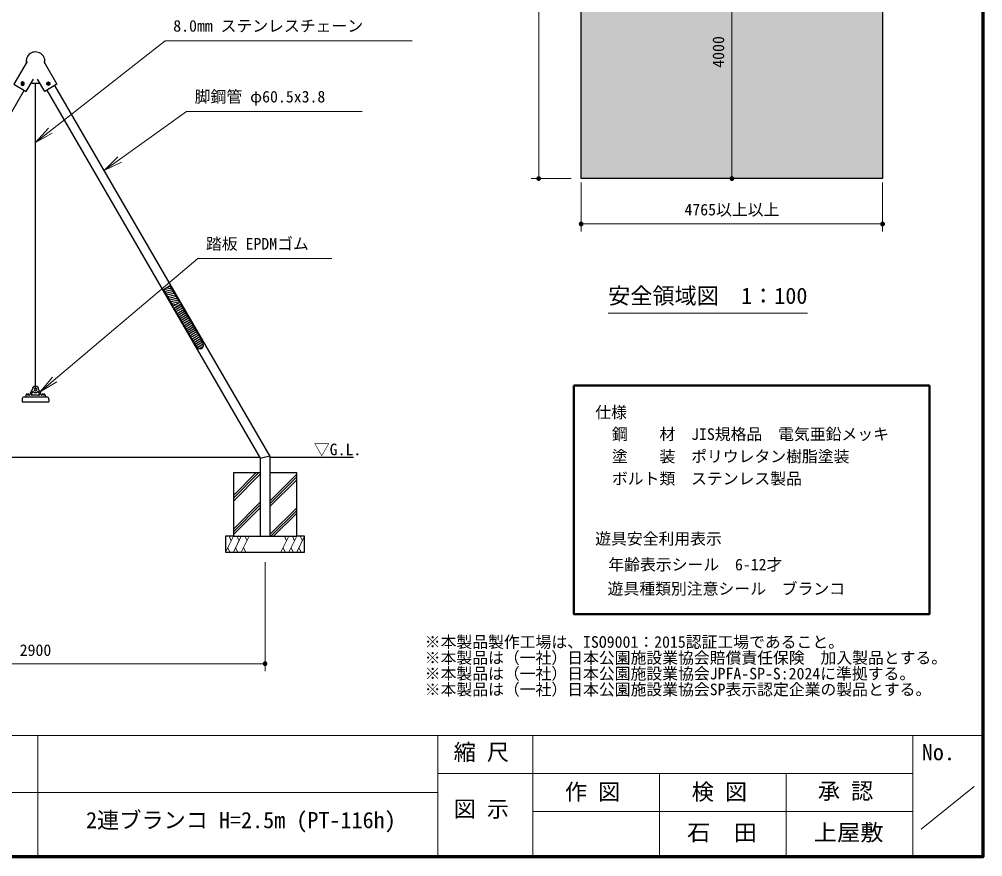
# Model space of a CAD drawing. Units: millimetres at full size, sheet at 1:40, with parts at other scales. Extents: x 600 to 16200, y 600 to 11280.
# Drawn here: x 10115 to 16200, y 600 to 5890 of the extents above; entities that cross this region are included whole.
import ezdxf
from ezdxf.enums import TextEntityAlignment as Align

# ---------------------------------------------------------------- set-up
doc = ezdxf.new("R2010")
doc.units = ezdxf.units.MM
doc.header["$LTSCALE"] = 40
doc.layers.add('D-BGD-TXT', color=7, linetype='Continuous')
for name, color, linetype, lineweight in [('D-STR', 1, 'Continuous', 13), ('D-STR-DIM\u3000寸法線、寸法値', 7, 'Continuous', 13), ('D-STR-HTXT\u3000旗上げ', 7, 'Continuous', 13), ('D-STR-TXT\u3000文字列', 7, 'Continuous', 13), ('D-STR\u3000構造物外形線', 1, 'Continuous', 25), ('D-TTL', 7, 'Continuous', 70), ('D-TTL-FRAM', 7, 'Continuous', 13), ('D-TTL-FRAM\u3000タイトル枠、凡例図枠', 2, 'Continuous', 50), ('D-TTL-TXT', 7, 'Continuous', 13)]:
    doc.layers.add(name, color=color, linetype=linetype, lineweight=lineweight)
doc.styles.add('ＭＳ ゴシック', font='')
doc.styles.get('ＭＳ ゴシック').set_extended_font_data('MS Gothic')

# ---------------------------------------------------------------- blocks, each defined once
blk = doc.blocks.new('filled_dot')
at = {"color": 0, "linetype": 'Continuous', "lineweight": -2, "const_width": 1.25}
blk.add_lwpolyline([(-0.625, 0, 1), (0.625, 0, 1)], format="xyb", close=True, dxfattribs=at)
blk = doc.blocks.new('open_arrow')
at = {"color": 0, "linetype": 'Continuous', "lineweight": -2}
blk.add_lwpolyline([(7.5, 1.25), (0, 0), (7.5, -1.25)], dxfattribs=at)

msp = doc.modelspace()

# ---------------------------------------------------------------- hatches: boundary and pattern name
at = {"layer": 'D-STR\u3000構造物外形線'}
msp.add_hatch(color=256, dxfattribs=at).paths.add_polyline_path([(13663.71, 8083.28), (13663.71, 4883.28), (15567.81, 4883.28), (15567.81, 8083.28)])

# ---------------------------------------------------------------- linework, layer by layer
at = {"layer": 'D-STR'}
for p, q in [((11417.19, 2523.8), (11467.19, 2623.8)), ((11453.41, 2596.23), (11439.62, 2623.8)), ((11467.19, 2523.8), (11517.19, 2623.8)), ((11503.41, 2596.23), (11489.62, 2623.8)), ((11517.19, 2523.8), (11567.19, 2623.8)), ((11553.41, 2596.23), (11539.62, 2623.8)), ((11767.19, 2523.8), (11817.19, 2623.8)), ((11803.41, 2596.23), (11789.62, 2623.8)), ((11817.19, 2523.8), (11867.19, 2623.8)), ((11853.41, 2596.23), (11839.62, 2623.8)), ((11867.19, 2523.8), (11917.19, 2623.8)), ((11903.41, 2596.23), (11889.62, 2623.8)), ((11444.77, 2523.8), (11430.98, 2551.38)), ((11494.77, 2523.8), (11480.98, 2551.38)), ((11544.77, 2523.8), (11530.98, 2551.38)), ((11794.77, 2523.8), (11780.98, 2551.38)), ((11844.77, 2523.8), (11830.98, 2551.38)), ((11894.77, 2523.8), (11880.98, 2551.38))]:
    msp.add_line(p, q, dxfattribs=at)
at = {"layer": 'D-STR-DIM\u3000寸法線、寸法値'}
for p, q in [((13395.43, 8083.28), (13395.43, 4883.28)), ((14615.71, 6483.28), (14615.71, 4883.28)), ((13599.71, 4883.28), (13347.43, 4883.28)), ((13663.61, 4859.28), (13663.61, 4548.67)), ((15567.81, 4859.28), (15567.81, 4548.67)), ((13663.61, 4596.67), (15567.81, 4596.67)), ((11667.19, 2459.8), (11667.19, 1771.43)), ((8767.19, 1819.43), (11667.19, 1819.43))]:
    msp.add_line(p, q, dxfattribs=at)
at = {"layer": 'D-STR-HTXT\u3000旗上げ'}
for points in [[(10216.27, 5112.37), (11035.83, 5753.92), (11051.83, 5753.92), (12597.03, 5753.92), (11824.43, 5753.92)], [(10651.88, 4934.1), (11171.47, 5306.71), (11187.47, 5306.71), (12279.77, 5306.71), (11733.62, 5306.71)], [(10246.75, 3536.48), (11242.47, 4377.6), (11258.47, 4377.6), (12089.17, 4377.6), (11673.82, 4377.6)]]:
    msp.add_lwpolyline(points, dxfattribs=at)
at = {"layer": 'D-STR-TXT\u3000文字列'}
msp.add_line((13833.95, 4033.31), (15093.95, 4033.31), dxfattribs=at)
at = {"layer": 'D-STR\u3000構造物外形線'}
for p, q in [((10126.03, 5488.47), (10125.69, 5477.52)), ((10125.69, 5477.52), (10135.05, 5471.76)), ((10135.71, 5493.65), (10126.03, 5488.47)), ((10126.23, 5485.46), (10126.08, 5480.51)), ((10126.08, 5480.51), (10128.43, 5476.16)), ((10128.84, 5489.58), (10126.23, 5485.46)), ((10133.18, 5491.93), (10128.84, 5489.58)), ((10129.66, 5484.46), (10129.38, 5482.89)), ((10129.38, 5482.89), (10129.56, 5481.31)), ((10129.56, 5481.31), (10130.12, 5479.86)), ((10130.3, 5485.86), (10129.66, 5484.46)), ((10130.12, 5479.86), (10130.98, 5478.56)), ((10131.24, 5487.03), (10130.3, 5485.86)), ((10130.93, 5484.27), (10130.66, 5482.85)), ((10130.66, 5482.85), (10130.84, 5481.34)), ((10130.84, 5481.34), (10131.47, 5480.05)), ((10131.64, 5485.6), (10130.93, 5484.27)), ((10130.98, 5478.56), (10132.22, 5477.62)), ((10132.54, 5487.97), (10131.24, 5487.03)), ((10131.47, 5480.05), (10132.49, 5478.97)), ((10132.72, 5486.61), (10131.64, 5485.6)), ((10132.22, 5477.62), (10133.63, 5476.98)), ((10132.49, 5478.97), (10133.74, 5478.25)), ((10133.98, 5488.53), (10132.54, 5487.97)), ((10134.02, 5487.25), (10132.72, 5486.61)), ((10138.13, 5491.78), (10133.18, 5491.93)), ((10133.63, 5476.98), (10135.2, 5476.71)), ((10133.74, 5478.25), (10135.24, 5477.98)), ((10135.56, 5488.7), (10133.98, 5488.53)), ((10135.52, 5487.43), (10134.02, 5487.25)), ((10135.05, 5471.76), (10144.66, 5476.95)), ((10135.2, 5476.71), (10136.78, 5476.89)), ((10135.24, 5477.98), (10136.67, 5478.16)), ((10136.94, 5487.16), (10135.52, 5487.43)), ((10137.13, 5488.43), (10135.56, 5488.7)), ((10144.99, 5487.89), (10135.71, 5493.65)), ((10136.67, 5478.16), (10138.04, 5478.8)), ((10136.78, 5476.89), (10138.22, 5477.44)), ((10138.27, 5486.44), (10136.94, 5487.16)), ((10138.54, 5487.79), (10137.13, 5488.43)), ((10138.04, 5478.8), (10139.12, 5479.82)), ((10142.26, 5489.17), (10138.13, 5491.78)), ((10138.22, 5477.44), (10139.45, 5478.31)), ((10139.29, 5485.36), (10138.27, 5486.44)), ((10139.71, 5486.78), (10138.54, 5487.79)), ((10139.12, 5479.82), (10139.83, 5481.07)), ((10139.92, 5483.99), (10139.29, 5485.36)), ((10139.45, 5478.31), (10140.46, 5479.55)), ((10140.64, 5485.55), (10139.71, 5486.78)), ((10139.83, 5481.07), (10140.1, 5482.56)), ((10140.1, 5482.56), (10139.92, 5483.99)), ((10140.46, 5479.55), (10141.1, 5480.96)), ((10141.2, 5484.1), (10140.64, 5485.55)), ((10141.1, 5480.96), (10141.38, 5482.52)), ((10141.38, 5482.52), (10141.2, 5484.1)), ((10141.85, 5475.76), (10144.45, 5479.95)), ((10144.6, 5484.9), (10142.26, 5489.17)), ((10144.45, 5479.95), (10144.6, 5484.9)), ((10144.66, 5476.95), (10144.99, 5487.89)), ((10193.68, 5485.55), (10240.71, 5485.55)), ((10217.19, 3551.8), (10217.19, 5485.55)), ((10289.39, 5487.89), (10298.67, 5493.65)), ((10289.73, 5476.95), (10289.39, 5487.89)), ((10299.34, 5471.76), (10289.73, 5476.95)), ((10289.78, 5484.9), (10292.13, 5489.17)), ((10289.93, 5479.95), (10289.78, 5484.9)), ((10292.54, 5475.76), (10289.93, 5479.95)), ((10292.13, 5489.17), (10296.25, 5491.78)), ((10293.01, 5482.52), (10293.18, 5484.1)), ((10293.28, 5480.96), (10293.01, 5482.52)), ((10293.18, 5484.1), (10293.74, 5485.55)), ((10293.92, 5479.55), (10293.28, 5480.96)), ((10293.74, 5485.55), (10294.68, 5486.78)), ((10294.94, 5478.31), (10293.92, 5479.55)), ((10294.28, 5482.56), (10294.46, 5483.99)), ((10294.55, 5481.07), (10294.28, 5482.56)), ((10294.46, 5483.99), (10295.1, 5485.36)), ((10295.27, 5479.82), (10294.55, 5481.07)), ((10294.68, 5486.78), (10295.85, 5487.79)), ((10296.16, 5477.44), (10294.94, 5478.31)), ((10295.1, 5485.36), (10296.11, 5486.44)), ((10296.35, 5478.8), (10295.27, 5479.82)), ((10295.85, 5487.79), (10297.26, 5488.43)), ((10296.11, 5486.44), (10297.44, 5487.16)), ((10297.61, 5476.89), (10296.16, 5477.44)), ((10296.25, 5491.78), (10301.2, 5491.93)), ((10297.72, 5478.16), (10296.35, 5478.8)), ((10297.26, 5488.43), (10298.82, 5488.7)), ((10297.44, 5487.16), (10298.86, 5487.43)), ((10299.19, 5476.71), (10297.61, 5476.89)), ((10299.15, 5477.98), (10297.72, 5478.16)), ((10298.67, 5493.65), (10308.36, 5488.47)), ((10298.82, 5488.7), (10300.4, 5488.53)), ((10298.86, 5487.43), (10300.37, 5487.25)), ((10300.64, 5478.25), (10299.15, 5477.98)), ((10300.76, 5476.98), (10299.19, 5476.71)), ((10308.69, 5477.52), (10299.34, 5471.76)), ((10300.37, 5487.25), (10301.66, 5486.61)), ((10300.4, 5488.53), (10301.85, 5487.97)), ((10301.9, 5478.97), (10300.64, 5478.25)), ((10302.16, 5477.62), (10300.76, 5476.98)), ((10301.2, 5491.93), (10305.55, 5489.58)), ((10301.66, 5486.61), (10302.74, 5485.6)), ((10301.85, 5487.97), (10303.15, 5487.03)), ((10302.91, 5480.05), (10301.9, 5478.97)), ((10303.41, 5478.56), (10302.16, 5477.62)), ((10302.74, 5485.6), (10303.46, 5484.27)), ((10303.55, 5481.34), (10302.91, 5480.05)), ((10303.15, 5487.03), (10304.09, 5485.86)), ((10304.27, 5479.86), (10303.41, 5478.56)), ((10303.46, 5484.27), (10303.73, 5482.85)), ((10303.73, 5482.85), (10303.55, 5481.34)), ((10304.09, 5485.86), (10304.73, 5484.46)), ((10304.83, 5481.31), (10304.27, 5479.86)), ((10304.73, 5484.46), (10305, 5482.89)), ((10305, 5482.89), (10304.83, 5481.31)), ((10305.55, 5489.58), (10308.15, 5485.46)), ((10308.3, 5480.51), (10305.96, 5476.16)), ((10308.15, 5485.46), (10308.3, 5480.51)), ((10308.36, 5488.47), (10308.69, 5477.52)), ((10146.28, 5441.7), (8796.78, 3115.64)), ((10128.43, 5476.16), (10132.63, 5473.56)), ((10132.63, 5473.56), (10137.57, 5473.41)), ((10137.57, 5473.41), (10141.85, 5475.76)), ((10288.11, 5441.7), (11636.28, 3117.31)), ((10296.81, 5473.41), (10292.54, 5475.76)), ((10301.76, 5473.56), (10296.81, 5473.41)), ((10305.96, 5476.16), (10301.76, 5473.56)), ((11696.78, 3132.59), (10340.01, 5471.81)), ((11064.01, 4203.32), (11029.41, 4183.25)), ((11072.62, 4198.43), (11060.93, 4201.54)), ((11126.03, 4106.35), (11070.84, 4201.5)), ((11027.59, 4176.41), (11082.78, 4081.26)), ((11090.36, 4167.85), (11030.35, 4183.8)), ((11090.19, 4154.96), (11030.89, 4170.72)), ((11074.9, 4146.09), (11039.76, 4155.43)), ((11081.49, 4183.14), (11045.64, 4192.67)), ((11059.61, 4137.22), (11048.63, 4140.14)), ((11108.1, 4137.26), (11074.9, 4146.09)), ((11099.23, 4152.55), (11090.19, 4154.96)), ((11125.84, 4106.68), (11057.5, 4124.84)), ((11116.97, 4121.97), (11059.61, 4137.22)), ((11117.9, 4095.85), (11066.37, 4109.55)), ((11102.61, 4086.98), (11075.24, 4094.26)), ((11089.61, 4079.45), (11124.21, 4099.51)), ((11092.57, 4064.54), (11134.26, 4089.53)), ((11098.84, 4053.72), (11140.53, 4078.72)), ((11105.12, 4042.91), (11146.8, 4067.9)), ((11111.39, 4032.1), (11153.08, 4057.09)), ((11117.66, 4021.28), (11159.35, 4046.27)), ((11123.93, 4010.47), (11165.62, 4035.46)), ((11130.2, 3999.65), (11171.89, 4024.65)), ((11136.48, 3988.84), (11178.16, 4013.83)), ((11142.75, 3978.03), (11184.44, 4003.02)), ((11149.02, 3967.21), (11190.71, 3992.2)), ((11155.29, 3956.4), (11196.98, 3981.39)), ((11161.57, 3945.58), (11194.06, 3965.07)), ((11189.77, 3947.92), (11209.53, 3959.76)), ((11194.06, 3965.07), (11203.25, 3970.58)), ((11167.84, 3934.77), (11189.77, 3947.92)), ((11174.11, 3923.96), (11185.48, 3930.77)), ((11180.38, 3913.14), (11181.18, 3913.62)), ((11181.18, 3913.62), (11222.07, 3938.14)), ((11185.48, 3930.77), (11215.8, 3948.95)), ((11186.65, 3902.33), (11228.34, 3927.32)), ((11194.04, 3892.18), (11234.61, 3916.51)), ((11211.19, 3887.89), (11240.89, 3905.69)), ((11228.33, 3883.59), (11247.16, 3894.88)), ((11192.93, 3891.51), (11194.04, 3892.18)), ((11199.2, 3880.7), (11211.19, 3887.89)), ((11205.47, 3869.89), (11228.33, 3883.59)), ((11211.74, 3859.07), (11245.48, 3879.3)), ((11218.02, 3848.26), (11259.7, 3873.25)), ((11224.29, 3837.44), (11265.98, 3862.44)), ((11230.82, 3826.79), (11272.04, 3851.5)), ((11239.27, 3817.28), (11276.25, 3839.45)), ((11245.48, 3879.3), (11253.43, 3884.07)), ((11250.9, 3809.68), (11277.28, 3825.49)), ((10132.19, 3487.3), (10132.19, 3473.8)), ((10132.19, 3473.8), (10302.19, 3473.8)), ((10144.59, 3505.8), (10289.79, 3505.8)), ((10156.19, 3515.8), (10156.19, 3505.8)), ((10156.19, 3515.8), (10156.19, 3505.8)), ((10156.19, 3515.8), (10156.19, 3505.8)), ((10177.19, 3516.8), (10157.19, 3516.8)), ((10158.44, 3517.93), (10158.44, 3516.8)), ((10162.19, 3516.8), (10158.44, 3516.8)), ((10167.19, 3516.8), (10162.19, 3516.8)), ((10167.19, 3522.3), (10162.82, 3522.3)), ((10163.73, 3519.18), (10163.73, 3522.3)), ((10163.73, 3519.18), (10167.19, 3517.18)), ((10167.19, 3519.18), (10163.73, 3519.18)), ((10164.42, 3519.18), (10164.42, 3522.3)), ((10164.77, 3519.18), (10164.77, 3522.3)), ((10165.46, 3519.18), (10165.46, 3522.3)), ((10166.85, 3519.18), (10166.85, 3522.3)), ((10167.19, 3522.3), (10171.57, 3522.3)), ((10170.66, 3519.18), (10167.19, 3517.18)), ((10167.19, 3519.18), (10170.66, 3519.18)), ((10167.19, 3516.8), (10172.19, 3516.8)), ((10167.54, 3519.18), (10167.54, 3522.3)), ((10168.93, 3519.18), (10168.93, 3522.3)), ((10169.62, 3519.18), (10169.62, 3522.3)), ((10169.96, 3519.18), (10169.96, 3522.3)), ((10170.66, 3519.18), (10170.66, 3522.3)), ((10172.19, 3516.8), (10175.94, 3516.8)), ((10175.94, 3517.93), (10175.94, 3516.8)), ((10180.23, 3514.8), (10179.19, 3514.8)), ((10239.22, 3514.8), (10194.94, 3514.8)), ((10254.15, 3514.8), (10255.19, 3514.8)), ((10277.19, 3516.8), (10257.19, 3516.8)), ((10258.44, 3517.93), (10258.44, 3516.8)), ((10262.19, 3516.8), (10258.44, 3516.8)), ((10267.19, 3516.8), (10262.19, 3516.8)), ((10267.19, 3522.3), (10262.82, 3522.3)), ((10263.73, 3519.18), (10263.73, 3522.3)), ((10263.73, 3519.18), (10267.19, 3517.18)), ((10267.19, 3519.18), (10263.73, 3519.18)), ((10264.42, 3519.18), (10264.42, 3522.3)), ((10264.77, 3519.18), (10264.77, 3522.3)), ((10265.46, 3519.18), (10265.46, 3522.3)), ((10266.85, 3519.18), (10266.85, 3522.3)), ((10267.19, 3522.3), (10271.57, 3522.3)), ((10270.66, 3519.18), (10267.19, 3517.18)), ((10267.19, 3519.18), (10270.66, 3519.18)), ((10267.19, 3516.8), (10272.19, 3516.8)), ((10267.54, 3519.18), (10267.54, 3522.3)), ((10268.93, 3519.18), (10268.93, 3522.3)), ((10269.62, 3519.18), (10269.62, 3522.3)), ((10269.96, 3519.18), (10269.96, 3522.3)), ((10270.66, 3519.18), (10270.66, 3522.3)), ((10272.19, 3516.8), (10275.94, 3516.8)), ((10275.94, 3517.93), (10275.94, 3516.8)), ((10278.19, 3515.8), (10278.19, 3505.8)), ((10302.19, 3487.3), (10302.19, 3473.8)), ((8801.51, 3123.8), (11632.51, 3123.8)), ((11636.28, 3117.31), (11696.78, 3132.59)), ((11636.28, 3117.31), (11636.28, 2623.8)), ((11696.78, 3132.59), (11696.78, 2623.8)), ((11696.78, 3123.8), (12225.05, 3123.8)), ((11466.78, 2881.97), (11608.61, 3023.8)), ((11466.78, 2864.3), (11626.29, 3023.8)), ((11466.78, 2846.62), (11636.28, 3016.11)), ((11696.78, 2846.8), (11866.78, 3016.81)), ((11696.78, 2829.12), (11866.78, 2999.13)), ((11696.78, 2811.45), (11866.78, 2981.45)), ((11466.78, 2669.84), (11636.28, 2839.33)), ((11466.78, 2652.16), (11636.28, 2821.66)), ((11466.78, 2634.49), (11636.28, 2803.98)), ((11696.78, 2634.67), (11866.78, 2804.68)), ((11703.59, 2623.8), (11866.78, 2787)), ((11721.27, 2623.8), (11866.78, 2769.32)), ((11466.78, 2623.8), (11866.78, 2623.8))]:
    msp.add_line(p, q, dxfattribs=at)
msp.add_lwpolyline([(13663.61, 8083.28), (15567.81, 8083.28), (15567.81, 4883.28), (13663.61, 4883.28)], close=True, dxfattribs=at)
for points in [[(10165.2, 5623.8), (10081.4, 5479.33), (10159.25, 5434.18), (10204.28, 5511.81)], [(10269.19, 5623.8), (10352.98, 5479.33), (10275.13, 5434.18), (10230.1, 5511.81)], [(11227.4, 3832.08), (11091.91, 4065.67), (11133.97, 4090.03), (11269.44, 3856.46)], [(11636.28, 3023.8), (11467.19, 3023.8), (11467.19, 2623.8), (11417.19, 2623.8), (11417.19, 2523.8), (11917.19, 2523.8), (11917.19, 2623.8), (11867.19, 2623.8), (11867.19, 3023.8), (11696.78, 3023.8)]]:
    msp.add_lwpolyline(points, dxfattribs=at)
for centre, radius, start, end in [((10217.19, 5623.8), 59.63, 347.77016, 190.91836), ((11066.52, 4198.99), 5, 30.11417, 120.11417), ((11031.91, 4178.92), 5, 120.11417, 210.11417), ((11087.1, 4083.77), 5, 210.11417, 300.11417), ((11121.7, 4103.84), 5, 300.11417, 30.11417), ((10221.45, 3517.06), 39, 133.3332, 166.93793), ((10221.45, 3517.06), 30.25, 140.2535, 166.93793), ((10189.2, 3551.25), 8, 313.3332, 1.13227), ((10217.19, 3551.8), 20, 90, 181.13227), ((10201.27, 3533.85), 4, 48.43143, 140.2535), ((10217.19, 3551.8), 20, 228.43143, 311.56857), ((10217.19, 3551.8), 8, 90, 86.13677), ((10217.19, 3551.8), 20, 358.86773, 90), ((10233.12, 3533.85), 4, 39.7465, 131.56857), ((10212.93, 3517.06), 30.25, 13.06207, 39.7465), ((10245.19, 3551.25), 8, 178.86773, 226.6668), ((10212.93, 3517.06), 39, 13.06207, 46.6668), ((10152.19, 3487.3), 20, 112.32144, 180), ((10157.19, 3515.8), 1, 90, 180), ((10162.82, 3517.93), 4.38, 90, 180), ((10171.57, 3517.93), 4.38, 0, 90), ((10177.19, 3515.8), 1, 0, 90), ((10179.19, 3515.8), 1, 180, 270), ((10180.23, 3516.8), 2, 270, 357.75253), ((10231.19, 3514.8), 49, 166.93793, 177.75253), ((10195.16, 3518.8), 4, 173.66481, 270), ((10231.19, 3514.8), 40.25, 166.93793, 173.66481), ((10239.22, 3518.8), 4, 270, 6.33519), ((10203.19, 3514.8), 40.25, 6.33519, 13.06207), ((10203.19, 3514.8), 49, 2.24747, 13.06207), ((10254.15, 3516.8), 2, 182.24747, 270), ((10255.19, 3515.8), 1, 270, 0), ((10257.19, 3515.8), 1, 90, 180), ((10262.82, 3517.93), 4.38, 90, 180), ((10271.57, 3517.93), 4.38, 0, 90), ((10277.19, 3515.8), 1, 0, 90), ((10282.19, 3487.3), 20, 0, 67.67856)]:
    msp.add_arc(centre, radius, start, end, dxfattribs=at)
msp.add_ellipse((11248.42, 3844.27), major_axis=(20.05, -34.58), ratio=0.607949, start_param=4.712389, end_param=7.8539816, dxfattribs=at)
at = {"layer": 'D-TTL'}
msp.add_lwpolyline([(600, 600), (600, 11280), (16200, 11280), (16200, 600)], close=True, dxfattribs=at)
at = {"layer": 'D-TTL-FRAM'}
for p, q in [((600, 1364.88), (16200, 1364.88)), ((12758.45, 1364.88), (12758.45, 600)), ((13358.45, 1364.88), (13358.45, 600)), ((15758.45, 1364.88), (15758.45, 600)), ((13358.45, 1124.88), (12758.45, 1124.88)), ((13358.45, 1124.88), (15758.45, 1124.88)), ((14158.45, 600), (14158.45, 1124.88)), ((14958.45, 1124.88), (14958.45, 600)), ((15810.65, 773.88), (16146.65, 1042.68)), ((12758.45, 1004.88), (9358.45, 1004.88)), ((15758.45, 884.88), (13358.45, 884.88))]:
    msp.add_line(p, q, dxfattribs=at)
at = {"layer": 'D-TTL-FRAM\u3000タイトル枠、凡例図枠'}
msp.add_lwpolyline([(13617.98, 3575.62), (15862.97, 3575.62), (15862.97, 2131.28), (13617.98, 2131.28)], close=True, dxfattribs=at)
at = {"layer": 'D-TTL-TXT'}
msp.add_line((10231.92, 600), (10231.92, 1364.88), dxfattribs=at)

# ---------------------------------------------------------------- block references
at = {"layer": 'D-STR-DIM\u3000寸法線、寸法値', "xscale": 12, "yscale": 12}
for p, rotation in [((13395.43, 4883.28), 90), ((14615.71, 4883.28), 90), ((15567.81, 4596.67), 180), ((11667.19, 1819.43), 180)]:
    msp.add_blockref('filled_dot', p, dxfattribs=dict(at, rotation=rotation))
msp.add_blockref('filled_dot', (13663.61, 4596.67), dxfattribs=at)
at = {"layer": 'D-STR-HTXT\u3000旗上げ', "xscale": 16, "yscale": 16}
for p, rotation in [((10216.27, 5112.37), 38.1), ((10651.88, 4934.1), 35.6), ((10246.75, 3536.48), 40.2)]:
    msp.add_blockref('open_arrow', p, dxfattribs=dict(at, rotation=rotation))

# ---------------------------------------------------------------- texts
at = {"layer": 'D-BGD-TXT', "style": 'ＭＳ ゴシック', "width": 1.05}
for s, p in [('石\u3000田', (14332.58, 670.91)), ('上屋敷', (15132.58, 670.91))]:
    msp.add_text(s, height=102.6, dxfattribs=at).set_placement(p, align=Align.BOTTOM_LEFT)
at = {"layer": 'D-STR-DIM\u3000寸法線、寸法値', "style": 'ＭＳ ゴシック'}
msp.add_text('4000', height=73.31, rotation=90, dxfattribs=at).set_placement((14530.2, 5683.28), align=Align.MIDDLE_CENTER)
for s, p in [('4765以上以上', (14615.71, 4687.26)), ('2900', (10217.19, 1904.94))]:
    msp.add_text(s, height=73.31, dxfattribs=at).set_placement(p, align=Align.MIDDLE_CENTER)
at = {"layer": 'D-STR-HTXT\u3000旗上げ', "style": 'ＭＳ ゴシック'}
for s, p in [('8.0mm ステンレスチェーン', (11087.34, 5789.43)), ('脚鋼管 φ60.5x3.8', (11222.98, 5342.22)), ('踏板 EPDMゴム', (11293.98, 4413.11))]:
    msp.add_text(s, height=73.31, dxfattribs=at).set_placement(p, align=Align.BOTTOM_LEFT)
at = {"layer": 'D-STR-TXT\u3000文字列', "style": 'ＭＳ ゴシック'}
for s, height, p in [('安全領域図\u30001：100', 102.6, (13833.95, 4061.31)), ('仕様', 73.31, (13752.55, 3348.55)), ('\u3000鋼\u3000\u3000材\u3000JIS規格品\u3000電気亜鉛メッキ', 73.31, (13758.13, 3210.85)), ('▽G.L.', 73.31, (11975.4, 3114.05)), ('\u3000塗\u3000\u3000装\u3000ポリウレタン樹脂塗装', 73.31, (13758.13, 3070)), ('\u3000ボルト類\u3000ステンレス製品', 73.31, (13758.13, 2929.77)), ('遊具安全利用表示', 73.31, (13752.55, 2550.15)), ('   年齢表示シール  6-12才', 73.31, (13685.69, 2386.8)), ('   遊具種類別注意シール  ブランコ', 73.31, (13681.21, 2234.05)), ('※本製品製作工場は、ISO9001：2015認証工場であること。', 73.31, (12675.59, 1898)), ('※本製品は（一社）日本公園施設業協会賠償責任保険\u3000加入製品とする。\u3000', 73.31, (12675.59, 1798)), ('※本製品は（一社）日本公園施設業協会JPFA-SP-S:2024に準拠する。', 73.31, (12675.59, 1698)), ('※本製品は（一社）日本公園施設業協会SP表示認定企業の製品とする。', 73.31, (12675.59, 1598))]:
    msp.add_text(s, height=height, dxfattribs=at).set_placement(p, align=Align.BOTTOM_LEFT)
at = {"layer": 'D-TTL-TXT', "style": 'ＭＳ ゴシック'}
for s, p in [('縮 尺', (12858.26, 1178.62)), ('No.', (15815.27, 1178.62)), ('作 図', (13561.23, 927.56)), ('検 図', (14361.81, 927.56)), ('承 認', (15158.27, 933.56)), ('図 示', (12858.26, 819.49)), ('2連ブランコ H=2.5m (PT-116h)', (10536.59, 749.52))]:
    msp.add_text(s, height=102.6, dxfattribs=at).set_placement(p, align=Align.BOTTOM_LEFT)

doc.saveas('drawing.dxf')
